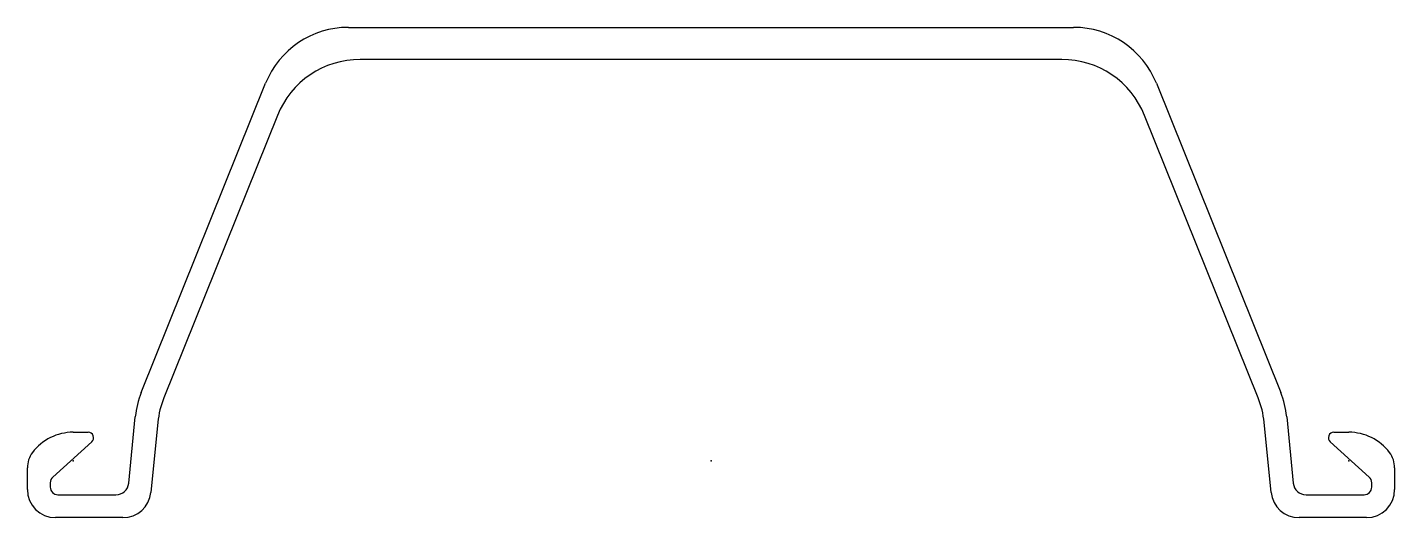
# Model space of a CAD drawing. Extents: x -18 to 518, y -22 to 170.
import ezdxf

# ---------------------------------------------------------------- set-up
doc = ezdxf.new("R2010")
doc.units = 0
doc.header["$MEASUREMENT"] = 0
doc.layers.get('0').update_dxf_attribs({"color": 5, "linetype": 'CONTINUOUS'})

msp = doc.modelspace()

# ---------------------------------------------------------------- linework, layer by layer
at = {"linetype": 'Continuous'}
for p, q in [((107.87154, 170), (392.12845, 170)), ((387.49738, 157.39999), (112.50263, 157.39999)), ((26.67703, 26.86913), (75.39764, 148.0555)), ((424.60236, 148.0555), (473.32297, 26.86913)), ((80.02818, 135.4541), (35.50546, 24.69579)), ((464.49454, 24.69579), (419.97183, 135.4541)), ((21.72025, -8.74752), (24.32463, 17.29626)), ((475.67538, 17.29626), (478.27975, -8.74752)), ((0, 11.25), (5.8213, 11.25)), ((33.15418, 15.13001), (30.402, -12.34633)), ((469.59799, -12.34633), (466.84583, 15.13001)), ((494.17871, 11.25), (500, 11.25)), ((7.28008, 7.45001), (-8.00749, -6.31626)), ((508.00751, -6.31626), (492.71991, 7.45001)), ((-18, -11.25), (-18, -2.75)), ((518, -2.75), (518, -11.25)), ((-9, -8.5456), (-9, -10.25)), ((509, -10.25), (509, -8.5456)), ((-6, -13.25), (16.74506, -13.25)), ((483.25494, -13.25), (506, -13.25)), ((19.45677, -22.25), (-7, -22.25)), ((507, -22.25), (480.54321, -22.25))]:
    msp.add_line(p, q, dxfattribs=at)
for centre, radius, start, end in [((107.87154, 135), 35, 90, 158.09837), ((392.12845, 135), 35, 21.90162, 90), ((112.50263, 122.4), 35, 90, 158.10083), ((387.49738, 122.4), 35, 21.89917, 90), ((59.15093, 13.81363), 35, 158.09837, 174.28941), ((440.84906, 13.81363), 35, 5.71059, 21.90162), ((67.97991, 11.64168), 35, 158.10082, 174.28002), ((432.02008, 11.64168), 35, 5.71997, 21.89918), ((0, -8.75), 20, 90, 143.1301), ((5.8213, 9.07), 2.18, 312.00265, 90), ((494.17871, 9.07), 2.18, 90, 227.99692), ((500, -8.75), 20, 36.8699, 90), ((-8, -2.75), 10, 143.1301, 180), ((508, -2.75), 10, 0, 36.8699), ((-6, -8.5456), 3, 132.00265, 180), ((-6, -10.25), 3, 180, 270), ((16.74506, -8.25), 5, 270, 354.28941), ((483.25494, -8.25), 5, 185.71059, 270), ((506, -10.25), 3, 270, 0), ((506, -8.5456), 3, 0, 47.99717), ((-7, -11.25), 11, 180, 270), ((19.45677, -11.25), 11, 270, 354.28003), ((480.54321, -11.25), 11, 185.71998, 270), ((507, -11.25), 11, 270, 0)]:
    msp.add_arc(centre, radius, start, end, dxfattribs=at)
for p in [(0, 0), (250, 0), (500, 0)]:
    msp.add_point(p, dxfattribs=at)

doc.saveas('drawing.dxf')
